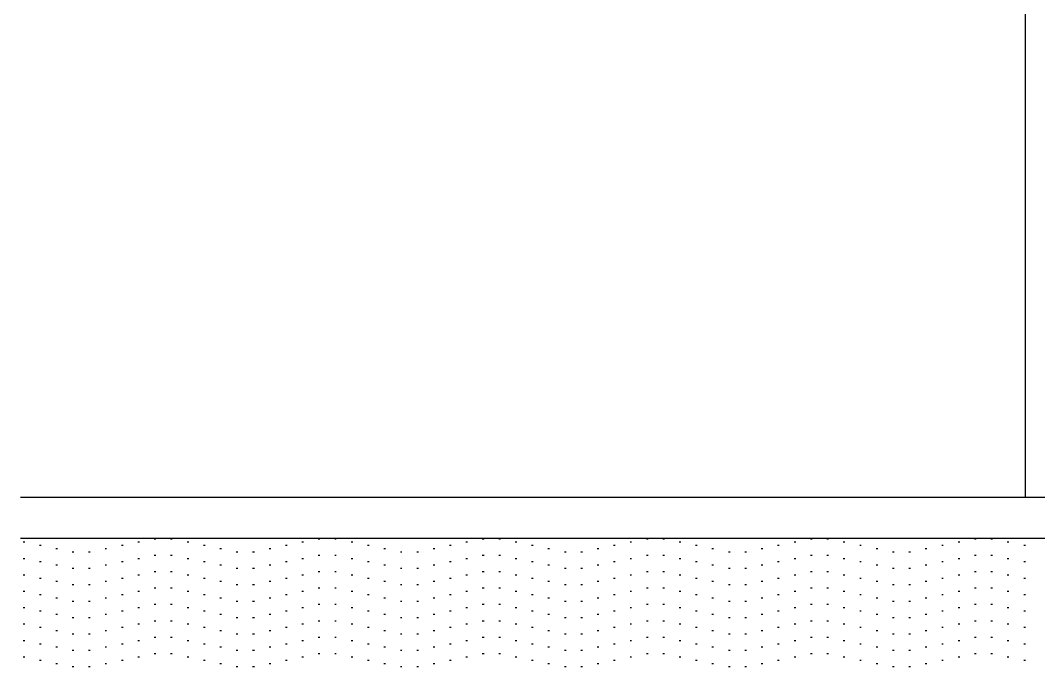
# Model space of a CAD drawing. Header units: inches. Extents: x -12530 to 36157, y 78659 to 110077.
# Drawn here: x 8514.7 to 8642, y 92454.8 to 92535.7 of the extents above; entities that cross this region are included whole.
import ezdxf

# ---------------------------------------------------------------- set-up
doc = ezdxf.new("R2010")
doc.units = ezdxf.units.IN
doc.header["$MEASUREMENT"] = 0
doc.layers.add('freecads.com', color=7, linetype='Continuous')

msp = doc.modelspace()

# ---------------------------------------------------------------- linework, layer by layer
at = {"layer": 'freecads.com', "ltscale": 0.5}
msp.add_line((8640.3, 94799.09), (8640.3, 92476.02), dxfattribs=at)
at = {"layer": 'freecads.com', "ltscale": 5}
for p, q in [((8719.16, 92476.02), (8514.66, 92476.02)), ((8719.16, 92470.89), (8514.66, 92470.89))]:
    msp.add_line(p, q, dxfattribs=at)
at = {"layer": 'freecads.com', "ltscale": 0.4}
for p, q in [((8531.4, 92470.85), (8531.61, 92470.85)), ((8533.45, 92470.85), (8533.66, 92470.85)), ((8551.92, 92470.85), (8552.12, 92470.85)), ((8553.97, 92470.85), (8554.17, 92470.85)), ((8572.43, 92470.85), (8572.64, 92470.85)), ((8574.48, 92470.85), (8574.69, 92470.85)), ((8592.95, 92470.85), (8593.15, 92470.85)), ((8595, 92470.85), (8595.21, 92470.85)), ((8613.46, 92470.85), (8613.67, 92470.85)), ((8615.52, 92470.85), (8615.72, 92470.85)), ((8633.98, 92470.85), (8634.18, 92470.85)), ((8636.03, 92470.85), (8636.24, 92470.85)), ((8514.99, 92470.44), (8515.2, 92470.44)), ((8517.04, 92470.03), (8517.25, 92470.03)), ((8519.09, 92469.62), (8519.3, 92469.62)), ((8525.25, 92469.62), (8525.45, 92469.62)), ((8527.3, 92470.03), (8527.5, 92470.03)), ((8529.35, 92470.44), (8529.56, 92470.44)), ((8535.51, 92470.44), (8535.71, 92470.44)), ((8537.56, 92470.03), (8537.76, 92470.03)), ((8539.61, 92469.62), (8539.81, 92469.62)), ((8545.76, 92469.62), (8545.97, 92469.62)), ((8547.81, 92470.03), (8548.02, 92470.03)), ((8549.87, 92470.44), (8550.07, 92470.44)), ((8556.02, 92470.44), (8556.23, 92470.44)), ((8558.07, 92470.03), (8558.28, 92470.03)), ((8560.12, 92469.62), (8560.33, 92469.62)), ((8566.28, 92469.62), (8566.48, 92469.62)), ((8568.33, 92470.03), (8568.54, 92470.03)), ((8570.38, 92470.44), (8570.59, 92470.44)), ((8576.54, 92470.44), (8576.74, 92470.44)), ((8578.59, 92470.03), (8578.79, 92470.03)), ((8580.64, 92469.62), (8580.84, 92469.62)), ((8586.79, 92469.62), (8587, 92469.62)), ((8588.85, 92470.03), (8589.05, 92470.03)), ((8590.9, 92470.44), (8591.1, 92470.44)), ((8597.05, 92470.44), (8597.26, 92470.44)), ((8599.1, 92470.03), (8599.31, 92470.03)), ((8601.15, 92469.62), (8601.36, 92469.62)), ((8607.31, 92469.62), (8607.51, 92469.62)), ((8609.36, 92470.03), (8609.57, 92470.03)), ((8611.41, 92470.44), (8611.62, 92470.44)), ((8617.57, 92470.44), (8617.77, 92470.44)), ((8619.62, 92470.03), (8619.82, 92470.03)), ((8621.67, 92469.62), (8621.88, 92469.62)), ((8627.82, 92469.62), (8628.03, 92469.62)), ((8629.88, 92470.03), (8630.08, 92470.03)), ((8631.93, 92470.44), (8632.13, 92470.44)), ((8638.08, 92470.44), (8638.29, 92470.44)), ((8640.13, 92470.03), (8640.34, 92470.03)), ((8514.99, 92468.39), (8515.2, 92468.39)), ((8521.14, 92469.21), (8521.35, 92469.21)), ((8523.2, 92469.21), (8523.4, 92469.21)), ((8529.35, 92468.39), (8529.56, 92468.39)), ((8531.4, 92468.8), (8531.61, 92468.8)), ((8533.45, 92468.8), (8533.66, 92468.8)), ((8535.51, 92468.39), (8535.71, 92468.39)), ((8541.66, 92469.21), (8541.87, 92469.21)), ((8543.71, 92469.21), (8543.92, 92469.21)), ((8549.87, 92468.39), (8550.07, 92468.39)), ((8551.92, 92468.8), (8552.12, 92468.8)), ((8553.97, 92468.8), (8554.17, 92468.8)), ((8556.02, 92468.39), (8556.23, 92468.39)), ((8562.18, 92469.21), (8562.38, 92469.21)), ((8564.23, 92469.21), (8564.43, 92469.21)), ((8570.38, 92468.39), (8570.59, 92468.39)), ((8572.43, 92468.8), (8572.64, 92468.8)), ((8574.48, 92468.8), (8574.69, 92468.8)), ((8576.54, 92468.39), (8576.74, 92468.39)), ((8582.69, 92469.21), (8582.9, 92469.21)), ((8584.74, 92469.21), (8584.95, 92469.21)), ((8590.9, 92468.39), (8591.1, 92468.39)), ((8592.95, 92468.8), (8593.15, 92468.8)), ((8595, 92468.8), (8595.21, 92468.8)), ((8597.05, 92468.39), (8597.26, 92468.39)), ((8603.21, 92469.21), (8603.41, 92469.21)), ((8605.26, 92469.21), (8605.46, 92469.21)), ((8611.41, 92468.39), (8611.62, 92468.39)), ((8613.46, 92468.8), (8613.67, 92468.8)), ((8615.52, 92468.8), (8615.72, 92468.8)), ((8617.57, 92468.39), (8617.77, 92468.39)), ((8623.72, 92469.21), (8623.93, 92469.21)), ((8625.77, 92469.21), (8625.98, 92469.21)), ((8631.93, 92468.39), (8632.13, 92468.39)), ((8633.98, 92468.8), (8634.18, 92468.8)), ((8636.03, 92468.8), (8636.24, 92468.8)), ((8638.08, 92468.39), (8638.29, 92468.39)), ((8517.04, 92467.98), (8517.25, 92467.98)), ((8519.09, 92467.57), (8519.3, 92467.57)), ((8521.14, 92467.16), (8521.35, 92467.16)), ((8523.2, 92467.16), (8523.4, 92467.16)), ((8525.25, 92467.57), (8525.45, 92467.57)), ((8527.3, 92467.98), (8527.5, 92467.98)), ((8537.56, 92467.98), (8537.76, 92467.98)), ((8539.61, 92467.57), (8539.81, 92467.57)), ((8541.66, 92467.16), (8541.87, 92467.16)), ((8543.71, 92467.16), (8543.92, 92467.16)), ((8545.76, 92467.57), (8545.97, 92467.57)), ((8547.81, 92467.98), (8548.02, 92467.98)), ((8558.07, 92467.98), (8558.28, 92467.98)), ((8560.12, 92467.57), (8560.33, 92467.57)), ((8562.18, 92467.16), (8562.38, 92467.16)), ((8564.23, 92467.16), (8564.43, 92467.16)), ((8566.28, 92467.57), (8566.48, 92467.57)), ((8568.33, 92467.98), (8568.54, 92467.98)), ((8578.59, 92467.98), (8578.79, 92467.98)), ((8580.64, 92467.57), (8580.84, 92467.57)), ((8582.69, 92467.16), (8582.9, 92467.16)), ((8584.74, 92467.16), (8584.95, 92467.16)), ((8586.79, 92467.57), (8587, 92467.57)), ((8588.85, 92467.98), (8589.05, 92467.98)), ((8599.1, 92467.98), (8599.31, 92467.98)), ((8601.15, 92467.57), (8601.36, 92467.57)), ((8603.21, 92467.16), (8603.41, 92467.16)), ((8605.26, 92467.16), (8605.46, 92467.16)), ((8607.31, 92467.57), (8607.51, 92467.57)), ((8609.36, 92467.98), (8609.57, 92467.98)), ((8619.62, 92467.98), (8619.82, 92467.98)), ((8621.67, 92467.57), (8621.88, 92467.57)), ((8623.72, 92467.16), (8623.93, 92467.16)), ((8625.77, 92467.16), (8625.98, 92467.16)), ((8627.82, 92467.57), (8628.03, 92467.57)), ((8629.88, 92467.98), (8630.08, 92467.98)), ((8640.13, 92467.98), (8640.34, 92467.98)), ((8514.99, 92466.34), (8515.2, 92466.34)), ((8517.04, 92465.93), (8517.25, 92465.93)), ((8527.3, 92465.93), (8527.5, 92465.93)), ((8529.35, 92466.34), (8529.56, 92466.34)), ((8531.4, 92466.75), (8531.61, 92466.75)), ((8533.45, 92466.75), (8533.66, 92466.75)), ((8535.51, 92466.34), (8535.71, 92466.34)), ((8537.56, 92465.93), (8537.76, 92465.93)), ((8547.81, 92465.93), (8548.02, 92465.93)), ((8549.87, 92466.34), (8550.07, 92466.34)), ((8551.92, 92466.75), (8552.12, 92466.75)), ((8553.97, 92466.75), (8554.17, 92466.75)), ((8556.02, 92466.34), (8556.23, 92466.34)), ((8558.07, 92465.93), (8558.28, 92465.93)), ((8568.33, 92465.93), (8568.54, 92465.93)), ((8570.38, 92466.34), (8570.59, 92466.34)), ((8572.43, 92466.75), (8572.64, 92466.75)), ((8574.48, 92466.75), (8574.69, 92466.75)), ((8576.54, 92466.34), (8576.74, 92466.34)), ((8578.59, 92465.93), (8578.79, 92465.93)), ((8588.85, 92465.93), (8589.05, 92465.93)), ((8590.9, 92466.34), (8591.1, 92466.34)), ((8592.95, 92466.75), (8593.15, 92466.75)), ((8595, 92466.75), (8595.21, 92466.75)), ((8597.05, 92466.34), (8597.26, 92466.34)), ((8599.1, 92465.93), (8599.31, 92465.93)), ((8609.36, 92465.93), (8609.57, 92465.93)), ((8611.41, 92466.34), (8611.62, 92466.34)), ((8613.46, 92466.75), (8613.67, 92466.75)), ((8615.52, 92466.75), (8615.72, 92466.75)), ((8617.57, 92466.34), (8617.77, 92466.34)), ((8619.62, 92465.93), (8619.82, 92465.93)), ((8629.88, 92465.93), (8630.08, 92465.93)), ((8631.93, 92466.34), (8632.13, 92466.34)), ((8633.98, 92466.75), (8634.18, 92466.75)), ((8636.03, 92466.75), (8636.24, 92466.75)), ((8638.08, 92466.34), (8638.29, 92466.34)), ((8640.13, 92465.93), (8640.34, 92465.93)), ((8519.09, 92465.52), (8519.3, 92465.52)), ((8521.14, 92465.1), (8521.35, 92465.1)), ((8523.2, 92465.1), (8523.4, 92465.1)), ((8525.25, 92465.52), (8525.45, 92465.52)), ((8531.4, 92464.69), (8531.61, 92464.69)), ((8533.45, 92464.69), (8533.66, 92464.69)), ((8539.61, 92465.52), (8539.81, 92465.52)), ((8541.66, 92465.1), (8541.87, 92465.1)), ((8543.71, 92465.1), (8543.92, 92465.1)), ((8545.76, 92465.52), (8545.97, 92465.52)), ((8551.92, 92464.69), (8552.12, 92464.69)), ((8553.97, 92464.69), (8554.17, 92464.69)), ((8560.12, 92465.52), (8560.33, 92465.52)), ((8562.18, 92465.1), (8562.38, 92465.1)), ((8564.23, 92465.1), (8564.43, 92465.1)), ((8566.28, 92465.52), (8566.48, 92465.52)), ((8572.43, 92464.69), (8572.64, 92464.69)), ((8574.48, 92464.69), (8574.69, 92464.69)), ((8580.64, 92465.52), (8580.84, 92465.52)), ((8582.69, 92465.1), (8582.9, 92465.1)), ((8584.74, 92465.1), (8584.95, 92465.1)), ((8586.79, 92465.52), (8587, 92465.52)), ((8592.95, 92464.69), (8593.15, 92464.69)), ((8595, 92464.69), (8595.21, 92464.69)), ((8601.15, 92465.52), (8601.36, 92465.52)), ((8603.21, 92465.1), (8603.41, 92465.1)), ((8605.26, 92465.1), (8605.46, 92465.1)), ((8607.31, 92465.52), (8607.51, 92465.52)), ((8613.46, 92464.69), (8613.67, 92464.69)), ((8615.52, 92464.69), (8615.72, 92464.69)), ((8621.67, 92465.52), (8621.88, 92465.52)), ((8623.72, 92465.1), (8623.93, 92465.1)), ((8625.77, 92465.1), (8625.98, 92465.1)), ((8627.82, 92465.52), (8628.03, 92465.52)), ((8633.98, 92464.69), (8634.18, 92464.69)), ((8636.03, 92464.69), (8636.24, 92464.69)), ((8514.99, 92464.28), (8515.2, 92464.28)), ((8517.04, 92463.87), (8517.25, 92463.87)), ((8519.09, 92463.46), (8519.3, 92463.46)), ((8525.25, 92463.46), (8525.45, 92463.46)), ((8527.3, 92463.87), (8527.5, 92463.87)), ((8529.35, 92464.28), (8529.56, 92464.28)), ((8535.51, 92464.28), (8535.71, 92464.28)), ((8537.56, 92463.87), (8537.76, 92463.87)), ((8539.61, 92463.46), (8539.81, 92463.46)), ((8545.76, 92463.46), (8545.97, 92463.46)), ((8547.81, 92463.87), (8548.02, 92463.87)), ((8549.87, 92464.28), (8550.07, 92464.28)), ((8556.02, 92464.28), (8556.23, 92464.28)), ((8558.07, 92463.87), (8558.28, 92463.87)), ((8560.12, 92463.46), (8560.33, 92463.46)), ((8566.28, 92463.46), (8566.48, 92463.46)), ((8568.33, 92463.87), (8568.54, 92463.87)), ((8570.38, 92464.28), (8570.59, 92464.28)), ((8576.54, 92464.28), (8576.74, 92464.28)), ((8578.59, 92463.87), (8578.79, 92463.87)), ((8580.64, 92463.46), (8580.84, 92463.46)), ((8586.79, 92463.46), (8587, 92463.46)), ((8588.85, 92463.87), (8589.05, 92463.87)), ((8590.9, 92464.28), (8591.1, 92464.28)), ((8597.05, 92464.28), (8597.26, 92464.28)), ((8599.1, 92463.87), (8599.31, 92463.87)), ((8601.15, 92463.46), (8601.36, 92463.46)), ((8607.31, 92463.46), (8607.51, 92463.46)), ((8609.36, 92463.87), (8609.57, 92463.87)), ((8611.41, 92464.28), (8611.62, 92464.28)), ((8617.57, 92464.28), (8617.77, 92464.28)), ((8619.62, 92463.87), (8619.82, 92463.87)), ((8621.67, 92463.46), (8621.88, 92463.46)), ((8627.82, 92463.46), (8628.03, 92463.46)), ((8629.88, 92463.87), (8630.08, 92463.87)), ((8631.93, 92464.28), (8632.13, 92464.28)), ((8638.08, 92464.28), (8638.29, 92464.28)), ((8640.13, 92463.87), (8640.34, 92463.87)), ((8514.99, 92462.23), (8515.2, 92462.23)), ((8517.04, 92461.82), (8517.25, 92461.82)), ((8521.14, 92463.05), (8521.35, 92463.05)), ((8523.2, 92463.05), (8523.4, 92463.05)), ((8527.3, 92461.82), (8527.5, 92461.82)), ((8529.35, 92462.23), (8529.56, 92462.23)), ((8531.4, 92462.64), (8531.61, 92462.64)), ((8533.45, 92462.64), (8533.66, 92462.64)), ((8535.51, 92462.23), (8535.71, 92462.23)), ((8537.56, 92461.82), (8537.76, 92461.82)), ((8541.66, 92463.05), (8541.87, 92463.05)), ((8543.71, 92463.05), (8543.92, 92463.05)), ((8547.81, 92461.82), (8548.02, 92461.82)), ((8549.87, 92462.23), (8550.07, 92462.23)), ((8551.92, 92462.64), (8552.12, 92462.64)), ((8553.97, 92462.64), (8554.17, 92462.64)), ((8556.02, 92462.23), (8556.23, 92462.23)), ((8558.07, 92461.82), (8558.28, 92461.82)), ((8562.18, 92463.05), (8562.38, 92463.05)), ((8564.23, 92463.05), (8564.43, 92463.05)), ((8568.33, 92461.82), (8568.54, 92461.82)), ((8570.38, 92462.23), (8570.59, 92462.23)), ((8572.43, 92462.64), (8572.64, 92462.64)), ((8574.48, 92462.64), (8574.69, 92462.64)), ((8576.54, 92462.23), (8576.74, 92462.23)), ((8578.59, 92461.82), (8578.79, 92461.82)), ((8582.69, 92463.05), (8582.9, 92463.05)), ((8584.74, 92463.05), (8584.95, 92463.05)), ((8588.85, 92461.82), (8589.05, 92461.82)), ((8590.9, 92462.23), (8591.1, 92462.23)), ((8592.95, 92462.64), (8593.15, 92462.64)), ((8595, 92462.64), (8595.21, 92462.64)), ((8597.05, 92462.23), (8597.26, 92462.23)), ((8599.1, 92461.82), (8599.31, 92461.82)), ((8603.21, 92463.05), (8603.41, 92463.05)), ((8605.26, 92463.05), (8605.46, 92463.05)), ((8609.36, 92461.82), (8609.57, 92461.82)), ((8611.41, 92462.23), (8611.62, 92462.23)), ((8613.46, 92462.64), (8613.67, 92462.64)), ((8615.52, 92462.64), (8615.72, 92462.64)), ((8617.57, 92462.23), (8617.77, 92462.23)), ((8619.62, 92461.82), (8619.82, 92461.82)), ((8623.72, 92463.05), (8623.93, 92463.05)), ((8625.77, 92463.05), (8625.98, 92463.05)), ((8629.88, 92461.82), (8630.08, 92461.82)), ((8631.93, 92462.23), (8632.13, 92462.23)), ((8633.98, 92462.64), (8634.18, 92462.64)), ((8636.03, 92462.64), (8636.24, 92462.64)), ((8638.08, 92462.23), (8638.29, 92462.23)), ((8640.13, 92461.82), (8640.34, 92461.82)), ((8519.09, 92461.41), (8519.3, 92461.41)), ((8521.14, 92461), (8521.35, 92461)), ((8523.2, 92461), (8523.4, 92461)), ((8525.25, 92461.41), (8525.45, 92461.41)), ((8531.4, 92460.59), (8531.61, 92460.59)), ((8533.45, 92460.59), (8533.66, 92460.59)), ((8539.61, 92461.41), (8539.81, 92461.41)), ((8541.66, 92461), (8541.87, 92461)), ((8543.71, 92461), (8543.92, 92461)), ((8545.76, 92461.41), (8545.97, 92461.41)), ((8551.92, 92460.59), (8552.12, 92460.59)), ((8553.97, 92460.59), (8554.17, 92460.59)), ((8560.12, 92461.41), (8560.33, 92461.41)), ((8562.18, 92461), (8562.38, 92461)), ((8564.23, 92461), (8564.43, 92461)), ((8566.28, 92461.41), (8566.48, 92461.41)), ((8572.43, 92460.59), (8572.64, 92460.59)), ((8574.48, 92460.59), (8574.69, 92460.59)), ((8580.64, 92461.41), (8580.84, 92461.41)), ((8582.69, 92461), (8582.9, 92461)), ((8584.74, 92461), (8584.95, 92461)), ((8586.79, 92461.41), (8587, 92461.41)), ((8592.95, 92460.59), (8593.15, 92460.59)), ((8595, 92460.59), (8595.21, 92460.59)), ((8601.15, 92461.41), (8601.36, 92461.41)), ((8603.21, 92461), (8603.41, 92461)), ((8605.26, 92461), (8605.46, 92461)), ((8607.31, 92461.41), (8607.51, 92461.41)), ((8613.46, 92460.59), (8613.67, 92460.59)), ((8615.52, 92460.59), (8615.72, 92460.59)), ((8621.67, 92461.41), (8621.88, 92461.41)), ((8623.72, 92461), (8623.93, 92461)), ((8625.77, 92461), (8625.98, 92461)), ((8627.82, 92461.41), (8628.03, 92461.41)), ((8633.98, 92460.59), (8634.18, 92460.59)), ((8636.03, 92460.59), (8636.24, 92460.59)), ((8514.99, 92460.18), (8515.2, 92460.18)), ((8517.04, 92459.77), (8517.25, 92459.77)), ((8519.09, 92459.36), (8519.3, 92459.36)), ((8525.25, 92459.36), (8525.45, 92459.36)), ((8527.3, 92459.77), (8527.5, 92459.77)), ((8529.35, 92460.18), (8529.56, 92460.18)), ((8535.51, 92460.18), (8535.71, 92460.18)), ((8537.56, 92459.77), (8537.76, 92459.77)), ((8539.61, 92459.36), (8539.81, 92459.36)), ((8545.76, 92459.36), (8545.97, 92459.36)), ((8547.81, 92459.77), (8548.02, 92459.77)), ((8549.87, 92460.18), (8550.07, 92460.18)), ((8556.02, 92460.18), (8556.23, 92460.18)), ((8558.07, 92459.77), (8558.28, 92459.77)), ((8560.12, 92459.36), (8560.33, 92459.36)), ((8566.28, 92459.36), (8566.48, 92459.36)), ((8568.33, 92459.77), (8568.54, 92459.77)), ((8570.38, 92460.18), (8570.59, 92460.18)), ((8576.54, 92460.18), (8576.74, 92460.18)), ((8578.59, 92459.77), (8578.79, 92459.77)), ((8580.64, 92459.36), (8580.84, 92459.36)), ((8586.79, 92459.36), (8587, 92459.36)), ((8588.85, 92459.77), (8589.05, 92459.77)), ((8590.9, 92460.18), (8591.1, 92460.18)), ((8597.05, 92460.18), (8597.26, 92460.18)), ((8599.1, 92459.77), (8599.31, 92459.77)), ((8601.15, 92459.36), (8601.36, 92459.36)), ((8607.31, 92459.36), (8607.51, 92459.36)), ((8609.36, 92459.77), (8609.57, 92459.77)), ((8611.41, 92460.18), (8611.62, 92460.18)), ((8617.57, 92460.18), (8617.77, 92460.18)), ((8619.62, 92459.77), (8619.82, 92459.77)), ((8621.67, 92459.36), (8621.88, 92459.36)), ((8627.82, 92459.36), (8628.03, 92459.36)), ((8629.88, 92459.77), (8630.08, 92459.77)), ((8631.93, 92460.18), (8632.13, 92460.18)), ((8638.08, 92460.18), (8638.29, 92460.18)), ((8640.13, 92459.77), (8640.34, 92459.77)), ((8514.99, 92458.13), (8515.2, 92458.13)), ((8521.14, 92458.95), (8521.35, 92458.95)), ((8523.2, 92458.95), (8523.4, 92458.95)), ((8529.35, 92458.13), (8529.56, 92458.13)), ((8531.4, 92458.54), (8531.61, 92458.54)), ((8533.45, 92458.54), (8533.66, 92458.54)), ((8535.51, 92458.13), (8535.71, 92458.13)), ((8541.66, 92458.95), (8541.87, 92458.95)), ((8543.71, 92458.95), (8543.92, 92458.95)), ((8549.87, 92458.13), (8550.07, 92458.13)), ((8551.92, 92458.54), (8552.12, 92458.54)), ((8553.97, 92458.54), (8554.17, 92458.54)), ((8556.02, 92458.13), (8556.23, 92458.13)), ((8562.18, 92458.95), (8562.38, 92458.95)), ((8564.23, 92458.95), (8564.43, 92458.95)), ((8570.38, 92458.13), (8570.59, 92458.13)), ((8572.43, 92458.54), (8572.64, 92458.54)), ((8574.48, 92458.54), (8574.69, 92458.54)), ((8576.54, 92458.13), (8576.74, 92458.13)), ((8582.69, 92458.95), (8582.9, 92458.95)), ((8584.74, 92458.95), (8584.95, 92458.95)), ((8590.9, 92458.13), (8591.1, 92458.13)), ((8592.95, 92458.54), (8593.15, 92458.54)), ((8595, 92458.54), (8595.21, 92458.54)), ((8597.05, 92458.13), (8597.26, 92458.13)), ((8603.21, 92458.95), (8603.41, 92458.95)), ((8605.26, 92458.95), (8605.46, 92458.95)), ((8611.41, 92458.13), (8611.62, 92458.13)), ((8613.46, 92458.54), (8613.67, 92458.54)), ((8615.52, 92458.54), (8615.72, 92458.54)), ((8617.57, 92458.13), (8617.77, 92458.13)), ((8623.72, 92458.95), (8623.93, 92458.95)), ((8625.77, 92458.95), (8625.98, 92458.95)), ((8631.93, 92458.13), (8632.13, 92458.13)), ((8633.98, 92458.54), (8634.18, 92458.54)), ((8636.03, 92458.54), (8636.24, 92458.54)), ((8638.08, 92458.13), (8638.29, 92458.13)), ((8517.04, 92457.72), (8517.25, 92457.72)), ((8519.09, 92457.31), (8519.3, 92457.31)), ((8521.14, 92456.9), (8521.35, 92456.9)), ((8523.2, 92456.9), (8523.4, 92456.9)), ((8525.25, 92457.31), (8525.45, 92457.31)), ((8527.3, 92457.72), (8527.5, 92457.72)), ((8537.56, 92457.72), (8537.76, 92457.72)), ((8539.61, 92457.31), (8539.81, 92457.31)), ((8541.66, 92456.9), (8541.87, 92456.9)), ((8543.71, 92456.9), (8543.92, 92456.9)), ((8545.76, 92457.31), (8545.97, 92457.31)), ((8547.81, 92457.72), (8548.02, 92457.72)), ((8558.07, 92457.72), (8558.28, 92457.72)), ((8560.12, 92457.31), (8560.33, 92457.31)), ((8562.18, 92456.9), (8562.38, 92456.9)), ((8564.23, 92456.9), (8564.43, 92456.9)), ((8566.28, 92457.31), (8566.48, 92457.31)), ((8568.33, 92457.72), (8568.54, 92457.72)), ((8578.59, 92457.72), (8578.79, 92457.72)), ((8580.64, 92457.31), (8580.84, 92457.31)), ((8582.69, 92456.9), (8582.9, 92456.9)), ((8584.74, 92456.9), (8584.95, 92456.9)), ((8586.79, 92457.31), (8587, 92457.31)), ((8588.85, 92457.72), (8589.05, 92457.72)), ((8599.1, 92457.72), (8599.31, 92457.72)), ((8601.15, 92457.31), (8601.36, 92457.31)), ((8603.21, 92456.9), (8603.41, 92456.9)), ((8605.26, 92456.9), (8605.46, 92456.9)), ((8607.31, 92457.31), (8607.51, 92457.31)), ((8609.36, 92457.72), (8609.57, 92457.72)), ((8619.62, 92457.72), (8619.82, 92457.72)), ((8621.67, 92457.31), (8621.88, 92457.31)), ((8623.72, 92456.9), (8623.93, 92456.9)), ((8625.77, 92456.9), (8625.98, 92456.9)), ((8627.82, 92457.31), (8628.03, 92457.31)), ((8629.88, 92457.72), (8630.08, 92457.72)), ((8640.13, 92457.72), (8640.34, 92457.72)), ((8514.99, 92456.08), (8515.2, 92456.08)), ((8517.04, 92455.67), (8517.25, 92455.67)), ((8527.3, 92455.67), (8527.5, 92455.67)), ((8529.35, 92456.08), (8529.56, 92456.08)), ((8531.4, 92456.49), (8531.61, 92456.49)), ((8533.45, 92456.49), (8533.66, 92456.49)), ((8535.51, 92456.08), (8535.71, 92456.08)), ((8537.56, 92455.67), (8537.76, 92455.67)), ((8547.81, 92455.67), (8548.02, 92455.67)), ((8549.87, 92456.08), (8550.07, 92456.08)), ((8551.92, 92456.49), (8552.12, 92456.49)), ((8553.97, 92456.49), (8554.17, 92456.49)), ((8556.02, 92456.08), (8556.23, 92456.08)), ((8558.07, 92455.67), (8558.28, 92455.67)), ((8568.33, 92455.67), (8568.54, 92455.67)), ((8570.38, 92456.08), (8570.59, 92456.08)), ((8572.43, 92456.49), (8572.64, 92456.49)), ((8574.48, 92456.49), (8574.69, 92456.49)), ((8576.54, 92456.08), (8576.74, 92456.08)), ((8578.59, 92455.67), (8578.79, 92455.67)), ((8588.85, 92455.67), (8589.05, 92455.67)), ((8590.9, 92456.08), (8591.1, 92456.08)), ((8592.95, 92456.49), (8593.15, 92456.49)), ((8595, 92456.49), (8595.21, 92456.49)), ((8597.05, 92456.08), (8597.26, 92456.08)), ((8599.1, 92455.67), (8599.31, 92455.67)), ((8609.36, 92455.67), (8609.57, 92455.67)), ((8611.41, 92456.08), (8611.62, 92456.08)), ((8613.46, 92456.49), (8613.67, 92456.49)), ((8615.52, 92456.49), (8615.72, 92456.49)), ((8617.57, 92456.08), (8617.77, 92456.08)), ((8619.62, 92455.67), (8619.82, 92455.67)), ((8629.88, 92455.67), (8630.08, 92455.67)), ((8631.93, 92456.08), (8632.13, 92456.08)), ((8633.98, 92456.49), (8634.18, 92456.49)), ((8636.03, 92456.49), (8636.24, 92456.49)), ((8638.08, 92456.08), (8638.29, 92456.08)), ((8640.13, 92455.67), (8640.34, 92455.67)), ((8519.09, 92455.26), (8519.3, 92455.26)), ((8521.14, 92454.85), (8521.35, 92454.85)), ((8523.2, 92454.85), (8523.4, 92454.85)), ((8525.25, 92455.26), (8525.45, 92455.26)), ((8539.61, 92455.26), (8539.81, 92455.26)), ((8541.66, 92454.85), (8541.87, 92454.85)), ((8543.71, 92454.85), (8543.92, 92454.85)), ((8545.76, 92455.26), (8545.97, 92455.26)), ((8560.12, 92455.26), (8560.33, 92455.26)), ((8562.18, 92454.85), (8562.38, 92454.85)), ((8564.23, 92454.85), (8564.43, 92454.85)), ((8566.28, 92455.26), (8566.48, 92455.26)), ((8580.64, 92455.26), (8580.84, 92455.26)), ((8582.69, 92454.85), (8582.9, 92454.85)), ((8584.74, 92454.85), (8584.95, 92454.85)), ((8586.79, 92455.26), (8587, 92455.26)), ((8601.15, 92455.26), (8601.36, 92455.26)), ((8603.21, 92454.85), (8603.41, 92454.85)), ((8605.26, 92454.85), (8605.46, 92454.85)), ((8607.31, 92455.26), (8607.51, 92455.26)), ((8621.67, 92455.26), (8621.88, 92455.26)), ((8623.72, 92454.85), (8623.93, 92454.85)), ((8625.77, 92454.85), (8625.98, 92454.85)), ((8627.82, 92455.26), (8628.03, 92455.26))]:
    msp.add_line(p, q, dxfattribs=at)

doc.saveas('drawing.dxf')
